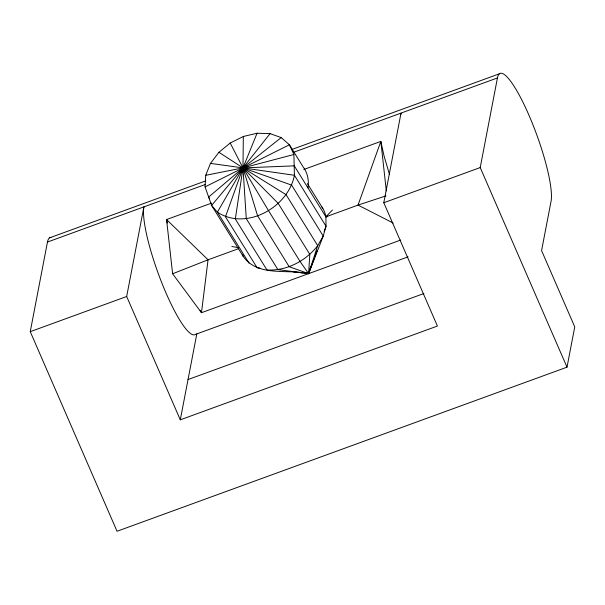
<?xml version="1.0" encoding="UTF-8"?>
<svg xmlns="http://www.w3.org/2000/svg" width="605" height="605" viewBox="0 0 605 605"><rect width="100%" height="100%" fill="white"/><g stroke="black" fill="none" stroke-linecap="round" stroke-linejoin="round"><path stroke-width="0.91" d="M307.975 187.943A48.196 34.954 -31.8 0 0 303.105 166.859L289.402 144.776L281.204 137.592L270.072 133.629L257.042 133.244L243.331 136.48L242.983 167.903L246.28 218.662L277.907 269.618L308.611 273.634L323.236 236.056L326.034 226.225L325.898 216.817A46.464 33.706 -31.8 0 0 321.905 206.993M314.093 258.713L308.611 273.634C287.443 268.832 257.753 277.188 243.248 256.422L211.621 205.458L205.065 186.9L205.723 175.291L210.487 163.388L218.912 152.286L230.21 143.03L243.331 136.48M293.735 152.241L497.439 77.947A70.422 13.408 70 0 1 528.944 115.184A70.422 13.408 70 0 1 551.064 201.268L541.581 250.606L574.75 326.889L567.006 367.167L117.037 531.273L30.25 331.669L47.47 242.053A70.422 13.408 70 0 1 50.933 237.402M400.79 114.625A70.422 13.408 70 0 1 401.017 113.112L383.797 202.728L437.423 326.05L180.298 419.825L126.672 296.503L143.892 206.887A70.422 13.408 70 0 0 162.556 284.713A70.422 13.408 70 0 0 195.385 334.429L408.05 256.868M180.298 419.825L196.814 333.862M567.006 367.167L480.219 167.562L497.439 77.947M310.804 266.419L308.611 273.634L304.867 273.21M315.061 256.074L316.997 250.81M324.099 231.496L326.034 226.225L294.408 175.268L293.894 154.502L289.402 144.776L205.065 186.9M257.042 133.244L242.983 167.903L225.476 216.787L257.102 267.75L259.908 268.068M270.072 133.629L242.983 167.903L211.621 205.458L217.384 212.173L249.01 263.13M205.723 175.291L242.983 167.903L294.272 165.861L325.898 216.817L332.44 210.011M281.204 137.592L242.983 167.903L208.566 197.117L209.542 198.697M327.774 216.575L325.898 216.817L327.434 215.743M400.692 240.056L201.473 312.709L172.622 273.778L208.052 259.795L238.453 248.708M49.602 237.833L205.806 180.865M291.89 149.465L499.571 73.727M47.47 242.053L205.072 184.578M211.727 203.076L166.564 219.547L172.622 273.778M303.808 169.491L380.84 141.396L384.13 156.249L389.537 174.633M325.898 216.817L358.039 205.095L385.96 195.884M30.25 331.669L126.672 296.503M383.797 202.728L480.219 167.562M188.034 379.547L423.878 293.531M293.894 154.502L242.983 167.903L210.487 163.388M293.622 271.925L296.435 272.242M299.248 272.568L302.992 272.991M305.858 273.15L308.611 273.634L317.708 245.645L323.236 236.056L291.61 185.1L242.983 167.903L218.912 152.286M231.859 246.454L238.34 247.717M306.796 273.157L308.611 273.634L309.813 254.334L278.179 203.371L242.983 167.903L230.21 143.03M393.167 223.033L358.039 205.095L380.84 141.396L386.315 190.923M307.408 183.61L322.843 208.475M200.172 310.38L201.473 312.709L208.052 259.795L166.564 219.547L167.343 223.041M242.635 254.75L243.248 256.422M242.983 167.903L235.33 219.002L266.956 269.959C286.626 271.078 305.79 261.05 317.708 245.645L286.082 194.689L242.983 167.903L217.384 212.173C246.122 231.072 288.358 207.334 294.408 175.268L242.983 167.903L257.579 215.781L289.205 266.737L308.611 273.634L300.088 261.526L268.461 210.57L242.983 167.903"/></g></svg>
